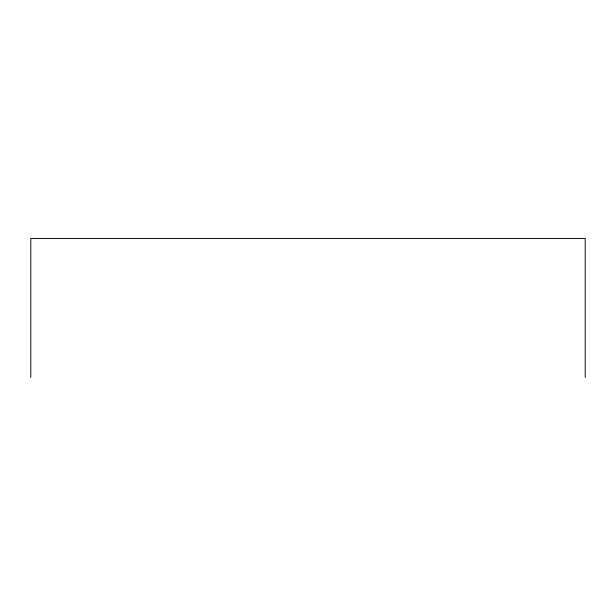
<?xml version="1.0" encoding="UTF-8"?>
<svg xmlns="http://www.w3.org/2000/svg" width="616" height="616" viewBox="0 0 616 616"><rect width="100%" height="100%" fill="white"/><g stroke="black" fill="none" stroke-linecap="round" stroke-linejoin="round"><path stroke-width="0.92" d="M585.2 377.523L585.2 238.477L30.8 238.477L30.8 377.523"/></g></svg>
